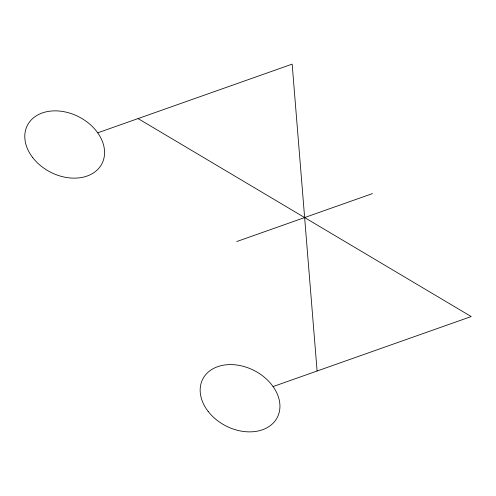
<?xml version="1.0" encoding="UTF-8"?>
<svg xmlns="http://www.w3.org/2000/svg" width="496" height="496" viewBox="0 0 496 496"><rect width="100%" height="100%" fill="white"/><g stroke="black" fill="none" stroke-linecap="round" stroke-linejoin="round"><path stroke-width="0.74" d="M97.7 132.835L292.163 64.127L317.099 371.008M236.753 241.546L372.508 193.583M273.073 386.564L471.2 316.56L138.062 118.575M208.128 411.382A41.906 31.093 27.2 0 0 276.731 418.469A41.906 31.093 27.2 0 0 235.29 364.839A41.906 31.093 27.2 0 0 208.128 411.382M32.761 157.654A41.906 31.093 27.2 0 0 101.364 164.74A41.906 31.093 27.2 0 0 59.917 111.104A41.906 31.093 27.2 0 0 32.761 157.654"/></g></svg>
